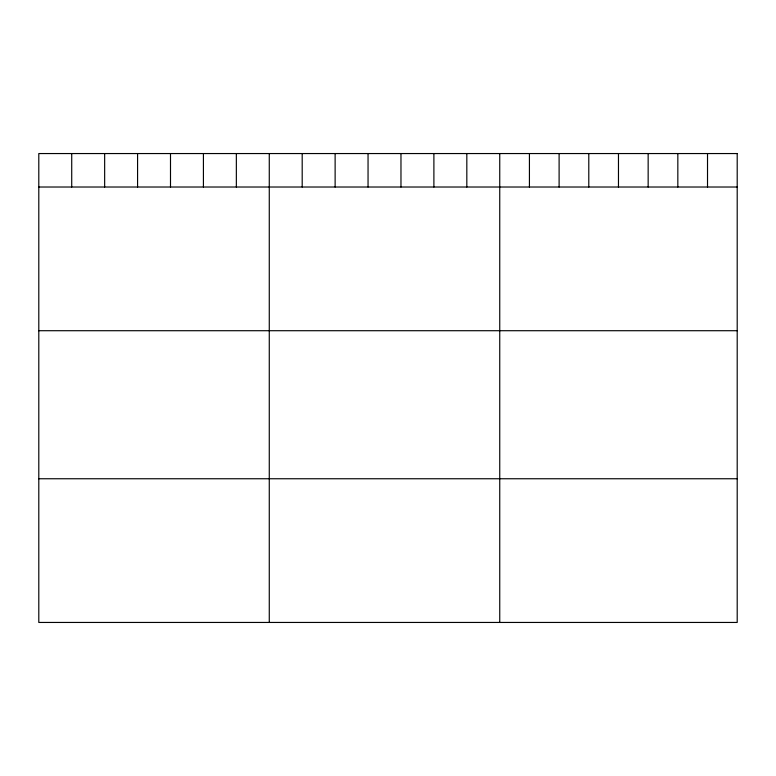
<?xml version="1.0" encoding="UTF-8"?>
<svg xmlns="http://www.w3.org/2000/svg" width="776" height="776" viewBox="0 0 776 776"><rect width="100%" height="100%" fill="white"/><g stroke="black" fill="none" stroke-linecap="round" stroke-linejoin="round"><path stroke-width="1.16" d="M38.8 187.016L737.2 187.016M38.8 330.712L737.2 330.712M38.8 478.753L737.2 478.753M707.518 153.551L707.518 187.016M677.836 153.551L677.836 187.016M648.154 153.551L648.154 187.016M618.472 153.551L618.472 187.016M588.79 153.551L588.79 187.016M559.108 153.551L559.108 187.016M529.426 153.551L529.426 187.016M499.744 153.551L499.744 622.449M466.822 153.551L466.822 187.016M433.891 153.551L433.891 187.016M400.969 153.551L400.969 187.016M368.047 153.551L368.047 187.016M335.125 153.551L335.125 187.016M302.194 153.551L302.194 187.016M269.272 153.551L269.272 622.449M236.35 153.551L236.35 187.016M203.419 153.551L203.419 187.016M170.497 153.551L170.497 187.016M137.575 153.551L137.575 187.016M104.653 153.551L104.653 187.016M71.722 153.551L71.722 187.016M737.2 153.551L38.8 153.551L38.8 622.449L737.2 622.449L737.2 153.551"/></g></svg>
